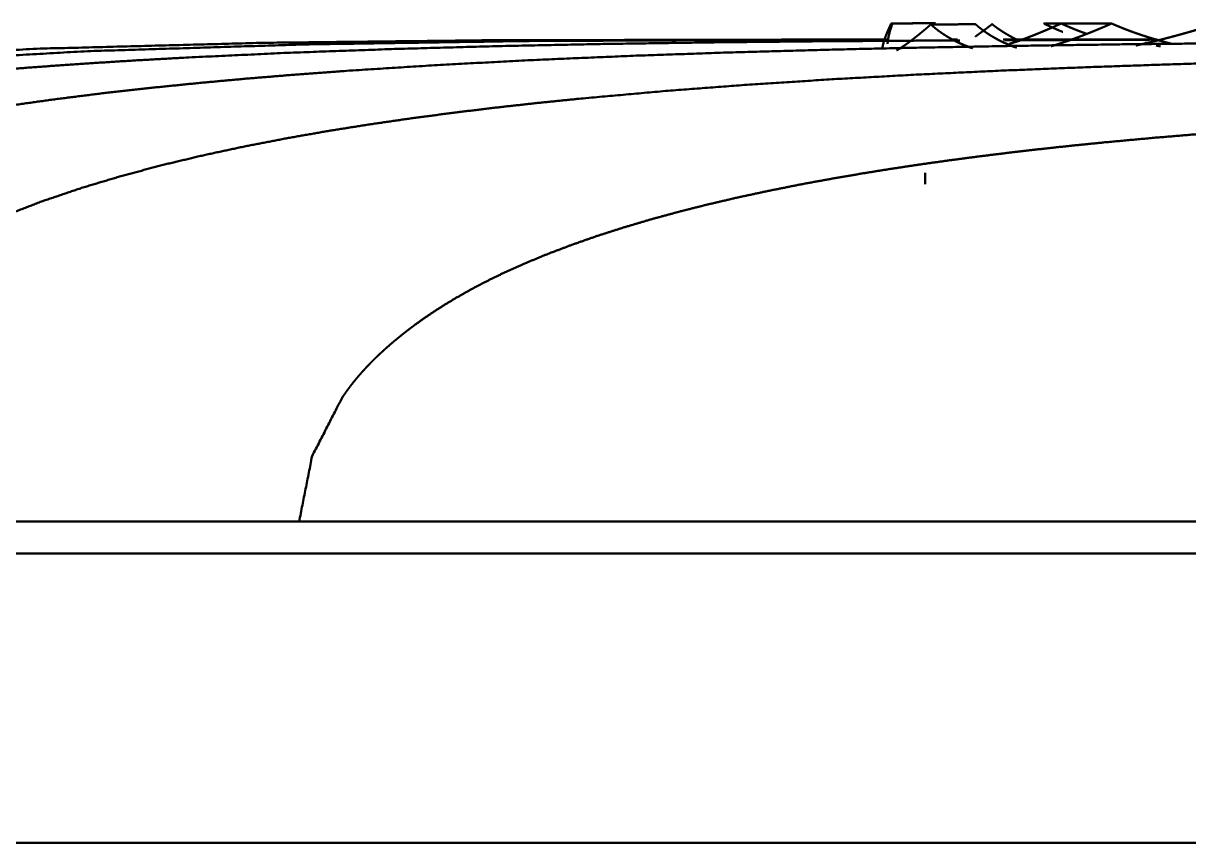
# Paper-space layout 'Layout1' of a CAD drawing. Header units: millimetres. Extents: x 37 to 380, y 30 to 264.
# Drawn here: x 50.65 to 57.91, y 167.45 to 172.55 of the extents above; entities that cross this region are included whole.
import ezdxf

# ---------------------------------------------------------------- set-up
doc = ezdxf.new("R2010")
doc.units = ezdxf.units.MM
doc.layers.add('170', color=7, linetype='Continuous', true_color=0xffffff)

psp = doc.layouts.get("Layout1")

# ---------------------------------------------------------------- linework, layer by layer
at = {"layer": '170', "color": 155, "linetype": 'Continuous', "lineweight": 50}
for p, q in [((56.2501, 172.5511), (56.0649, 172.5509)), ((57.3174, 172.5499), (57.2027, 172.55)), ((56.4204, 172.4511), (56.4701, 172.4511)), ((56.7547, 172.4511), (57.7129, 172.4506)), ((57.7356, 172.406), (57.7079, 172.4126)), ((56.2692, 171.5501), (56.2692, 171.6206)), ((40.9008, 169.4491), (59.1618, 169.4491)), ((40.9008, 169.2491), (61.7819, 169.2491)), ((40.9008, 167.4491), (67.7307, 167.4491)), ((40.9008, 167.4491), (67.7307, 167.4491))]:
    psp.add_line(p, q, dxfattribs=at)
for points, knots in [([(56.0574, 172.5509), (56.0554, 172.5466), (56.0534, 172.5424), (56.0514, 172.5382), (56.0495, 172.534), (56.0477, 172.5299), (56.0458, 172.5259), (56.044, 172.5219), (56.0423, 172.518), (56.0406, 172.5141), (56.0389, 172.5103), (56.0373, 172.5065), (56.0357, 172.5028), (56.0341, 172.4991), (56.0326, 172.4955), (56.0311, 172.4919), (56.0297, 172.4884), (56.0282, 172.4849), (56.0269, 172.4815), (56.0255, 172.4782), (56.0242, 172.4749), (56.023, 172.4716), (56.0218, 172.4684), (56.0206, 172.4652), (56.0194, 172.4621), (56.0183, 172.4591), (56.0173, 172.4561), (56.0162, 172.4531), (56.0152, 172.4502), (56.0143, 172.4473), (56.0134, 172.4445), (56.0125, 172.4417), (56.0116, 172.439), (56.0108, 172.4364), (56.0101, 172.4337), (56.0093, 172.4312), (56.0087, 172.4287), (56.008, 172.4262), (56.0074, 172.4238), (56.0068, 172.4214), (56.0063, 172.4191), (56.0057, 172.4168), (56.0053, 172.4145), (56.0048, 172.4124), (56.0044, 172.4102), (56.0041, 172.4081), (56.0038, 172.4061), (56.0035, 172.4041), (56.0032, 172.4021), (56.003, 172.4002), (56.0029, 172.3984), (56.0027, 172.3966), (56.0026, 172.3948)], [0, 0, 0.028496, 0.056826, 0.084644, 0.112075, 0.139134, 0.165819, 0.192062, 0.217989, 0.243474, 0.268587, 0.293328, 0.317685, 0.341671, 0.365342, 0.388574, 0.411436, 0.433915, 0.456036, 0.477765, 0.499194, 0.520186, 0.540867, 0.561123, 0.581058, 0.600628, 0.619831, 0.638717, 0.657189, 0.675347, 0.693131, 0.710562, 0.727681, 0.744439, 0.760828, 0.776927, 0.792659, 0.808034, 0.823054, 0.837772, 0.852197, 0.866211, 0.879935, 0.893372, 0.906458, 0.919204, 0.931665, 0.943847, 0.955692, 0.967203, 0.978442, 0.989288, 1, 1]), ([(56.0027, 172.3948), (56.0028, 172.3966), (56.0029, 172.3985), (56.0031, 172.4004), (56.0033, 172.4024), (56.0036, 172.4044), (56.0039, 172.4064), (56.0042, 172.4085), (56.0046, 172.4107), (56.005, 172.4129), (56.0054, 172.4151), (56.0059, 172.4174), (56.0064, 172.4197), (56.007, 172.4221), (56.0076, 172.4245), (56.0082, 172.427), (56.0089, 172.4295), (56.0096, 172.4321), (56.0104, 172.4347), (56.0112, 172.4373), (56.012, 172.44), (56.0128, 172.4428), (56.0137, 172.4456), (56.0147, 172.4484), (56.0156, 172.4513), (56.0166, 172.4542), (56.0177, 172.4572), (56.0187, 172.4602), (56.0199, 172.4633), (56.021, 172.4664), (56.0222, 172.4696), (56.0234, 172.4728), (56.0247, 172.4761), (56.026, 172.4794), (56.0273, 172.4827), (56.0287, 172.4861), (56.0301, 172.4896), (56.0315, 172.493), (56.033, 172.4966), (56.0345, 172.5002), (56.036, 172.5038), (56.0376, 172.5075), (56.0392, 172.5112), (56.0409, 172.5149), (56.0426, 172.5188), (56.0443, 172.5226), (56.046, 172.5265), (56.0478, 172.5305), (56.0497, 172.5345), (56.0515, 172.5385), (56.0534, 172.5426), (56.0553, 172.5467), (56.0573, 172.5509)], [0, 0, 0.011027, 0.02225, 0.033807, 0.045695, 0.05786, 0.070362, 0.083147, 0.09627, 0.109687, 0.123445, 0.137496, 0.151898, 0.166591, 0.181584, 0.196931, 0.212635, 0.228636, 0.245003, 0.261611, 0.278638, 0.295967, 0.3136, 0.331594, 0.349904, 0.368568, 0.387607, 0.406884, 0.426596, 0.446558, 0.466888, 0.487575, 0.508583, 0.529948, 0.551636, 0.573682, 0.596052, 0.618723, 0.641765, 0.665177, 0.688904, 0.712944, 0.737344, 0.76206, 0.787147, 0.81255, 0.838314, 0.864462, 0.890846, 0.917615, 0.944745, 0.972262, 1, 1]), ([(56.0346, 172.4237), (56.0347, 172.4263), (56.0348, 172.4289), (56.035, 172.4315), (56.0352, 172.4342), (56.0355, 172.437), (56.0358, 172.4398), (56.0362, 172.4427), (56.0366, 172.4457), (56.037, 172.4486), (56.0375, 172.4517), (56.038, 172.4548), (56.0386, 172.4579), (56.0392, 172.4611), (56.0399, 172.4644), (56.0406, 172.4677), (56.0413, 172.4711), (56.0421, 172.4746), (56.0429, 172.478), (56.0437, 172.4816), (56.0447, 172.4852), (56.0456, 172.4889), (56.0466, 172.4926), (56.0476, 172.4964), (56.0487, 172.5002), (56.0498, 172.5041), (56.051, 172.5081), (56.0522, 172.5121), (56.0534, 172.5162), (56.0547, 172.5203), (56.0561, 172.5245), (56.0574, 172.5287), (56.0588, 172.5331), (56.0603, 172.5374), (56.0618, 172.5419), (56.0634, 172.5464), (56.0649, 172.5509)], [0, 0, 0.019548, 0.039422, 0.05971, 0.080495, 0.101706, 0.123333, 0.145475, 0.168043, 0.191045, 0.21449, 0.238453, 0.26285, 0.287777, 0.31315, 0.339057, 0.36533, 0.392218, 0.41956, 0.447358, 0.475691, 0.504569, 0.533898, 0.563775, 0.594116, 0.625083, 0.65643, 0.688406, 0.720862, 0.753926, 0.787396, 0.821488, 0.856126, 0.89125, 0.926996, 0.963317, 1, 1]), ([(56.0649, 172.5509), (56.0634, 172.5465), (56.0619, 172.5421), (56.0604, 172.5378), (56.059, 172.5335), (56.0576, 172.5292), (56.0562, 172.525), (56.0549, 172.5209), (56.0536, 172.5168), (56.0524, 172.5128), (56.0512, 172.5088), (56.05, 172.5049), (56.0489, 172.501), (56.0479, 172.4972), (56.0468, 172.4934), (56.0458, 172.4897), (56.0449, 172.4861), (56.044, 172.4824), (56.0431, 172.4789), (56.0423, 172.4754), (56.0415, 172.4719), (56.0407, 172.4685), (56.04, 172.4652), (56.0393, 172.4619), (56.0387, 172.4586), (56.0381, 172.4554), (56.0376, 172.4523), (56.0371, 172.4492), (56.0366, 172.4461), (56.0362, 172.4432), (56.0359, 172.4402), (56.0355, 172.4373), (56.0353, 172.4345), (56.035, 172.4317), (56.0348, 172.429), (56.0347, 172.4263), (56.0346, 172.4237)], [0, 0, 0.035761, 0.071248, 0.106185, 0.140636, 0.174615, 0.208146, 0.241193, 0.273782, 0.305902, 0.33749, 0.368686, 0.399416, 0.429605, 0.459406, 0.488755, 0.517567, 0.545985, 0.573879, 0.601316, 0.628375, 0.654903, 0.680981, 0.706686, 0.731859, 0.756595, 0.780881, 0.804812, 0.828221, 0.85119, 0.873732, 0.895842, 0.917526, 0.938789, 0.959553, 0.9799, 1, 1]), ([(56.3039, 172.5439), (56.2942, 172.5356), (56.2894, 172.5315), (56.2847, 172.5274), (56.28, 172.5234), (56.2753, 172.5194), (56.2707, 172.5155), (56.2661, 172.5116), (56.2615, 172.5078), (56.257, 172.504), (56.2525, 172.5003), (56.2481, 172.4966), (56.2437, 172.493), (56.2393, 172.4894), (56.235, 172.4859), (56.2307, 172.4824), (56.2265, 172.479), (56.2223, 172.4756), (56.2181, 172.4723), (56.214, 172.469), (56.2099, 172.4658), (56.2058, 172.4626), (56.2018, 172.4594), (56.1979, 172.4564), (56.1939, 172.4533), (56.19, 172.4503), (56.1862, 172.4474), (56.1824, 172.4445), (56.1786, 172.4416), (56.1749, 172.4388), (56.1712, 172.4361), (56.1675, 172.4334), (56.1639, 172.4307), (56.1603, 172.4281), (56.1568, 172.4256), (56.1533, 172.4231), (56.1498, 172.4206), (56.1464, 172.4182), (56.143, 172.4158), (56.1397, 172.4135), (56.1364, 172.4113), (56.1331, 172.4091), (56.1299, 172.4069), (56.1267, 172.4048), (56.1236, 172.4027), (56.1205, 172.4007), (56.1174, 172.3987), (56.1144, 172.3968), (56.1114, 172.3949), (56.1085, 172.3931), (56.1056, 172.3913), (56.1027, 172.3896), (56.0999, 172.3879), (56.0971, 172.3863), (56.0943, 172.3847), (56.0916, 172.3832), (56.0911, 172.3829)], [0, 0, 0.047915, 0.071528, 0.094897, 0.118037, 0.140974, 0.163669, 0.18616, 0.208383, 0.230403, 0.25218, 0.273755, 0.295087, 0.316192, 0.337054, 0.357699, 0.378117, 0.398309, 0.418258, 0.438006, 0.457496, 0.4768, 0.495839, 0.514661, 0.533281, 0.551637, 0.569776, 0.58769, 0.605379, 0.622836, 0.64007, 0.657079, 0.673872, 0.690426, 0.706757, 0.72285, 0.738726, 0.754381, 0.769798, 0.784977, 0.799958, 0.814701, 0.82923, 0.843518, 0.857591, 0.871466, 0.885069, 0.898474, 0.911646, 0.9246, 0.937342, 0.949851, 0.962127, 0.974209, 0.986041, 0.99768, 1, 1]), ([(56.1473, 172.4187), (56.1499, 172.4206), (56.1531, 172.4228), (56.1564, 172.4251), (56.1596, 172.4275), (56.1629, 172.4299), (56.1663, 172.4323), (56.1696, 172.4348), (56.173, 172.4373), (56.1765, 172.4398), (56.1835, 172.4451), (56.187, 172.4478), (56.1906, 172.4505), (56.1942, 172.4533), (56.1978, 172.4561), (56.2015, 172.4589), (56.2052, 172.4618), (56.2089, 172.4648), (56.2127, 172.4677), (56.2165, 172.4707), (56.2203, 172.4738), (56.2281, 172.4801), (56.236, 172.4865), (56.24, 172.4898), (56.2481, 172.4964), (56.2522, 172.4998), (56.2564, 172.5033), (56.2647, 172.5103), (56.269, 172.5138), (56.2775, 172.5211), (56.2819, 172.5248), (56.2862, 172.5286), (56.2906, 172.5323), (56.2951, 172.5362), (56.304, 172.5439)], [0, 0, 0.015931, 0.035458, 0.05525, 0.075309, 0.095644, 0.116194, 0.137012, 0.158128, 0.17946, 0.222916, 0.245061, 0.267455, 0.290065, 0.312975, 0.336153, 0.35956, 0.383256, 0.40718, 0.431394, 0.455837, 0.505563, 0.556308, 0.582091, 0.634376, 0.66093, 0.687754, 0.742188, 0.769764, 0.825743, 0.854145, 0.882779, 0.911684, 0.94086, 1, 1]), ([(56.5562, 172.3979), (56.5325, 172.4066), (56.5194, 172.4117), (56.5065, 172.417), (56.4937, 172.4225), (56.4812, 172.4282), (56.4688, 172.4341), (56.4566, 172.4401), (56.4445, 172.4464), (56.4327, 172.4528), (56.421, 172.4594), (56.4095, 172.4662), (56.3981, 172.4731), (56.387, 172.4803), (56.376, 172.4876), (56.3652, 172.4951), (56.3545, 172.5028), (56.3441, 172.5106), (56.3337, 172.5187), (56.3236, 172.5269), (56.3137, 172.5354), (56.3039, 172.5439)], [0, 0, 0.08601, 0.133959, 0.181605, 0.2289, 0.275919, 0.32263, 0.369078, 0.415247, 0.461215, 0.506933, 0.552464, 0.597776, 0.642932, 0.687913, 0.732791, 0.777526, 0.822162, 0.866702, 0.911184, 0.955617, 1, 1]), ([(56.304, 172.5439), (56.309, 172.5395), (56.3141, 172.5351), (56.3192, 172.5307), (56.3243, 172.5264), (56.3295, 172.5222), (56.3347, 172.518), (56.34, 172.5138), (56.3453, 172.5098), (56.3507, 172.5057), (56.3561, 172.5017), (56.3615, 172.4978), (56.367, 172.4939), (56.3726, 172.4901), (56.3782, 172.4863), (56.3838, 172.4825), (56.3895, 172.4789), (56.3952, 172.4752), (56.4009, 172.4716), (56.4068, 172.4681), (56.4126, 172.4646), (56.4185, 172.4612), (56.4244, 172.4578), (56.4304, 172.4545), (56.4364, 172.4512), (56.4425, 172.4479), (56.4486, 172.4447), (56.4548, 172.4416), (56.461, 172.4385), (56.4672, 172.4355), (56.4735, 172.4325), (56.4798, 172.4295), (56.4862, 172.4266), (56.4926, 172.4238), (56.4991, 172.421), (56.5056, 172.4182), (56.5121, 172.4155), (56.5187, 172.4129), (56.5253, 172.4102), (56.532, 172.4077), (56.5387, 172.4052), (56.5455, 172.4027), (56.5523, 172.4003), (56.5631, 172.3966)], [0, 0, 0.022318, 0.044645, 0.066955, 0.089284, 0.11161, 0.133948, 0.1563, 0.178656, 0.20103, 0.223412, 0.245817, 0.268248, 0.290694, 0.313189, 0.335684, 0.358232, 0.380818, 0.403429, 0.426067, 0.448748, 0.471493, 0.494255, 0.517068, 0.539934, 0.562856, 0.585819, 0.60884, 0.631923, 0.655068, 0.678262, 0.701524, 0.724838, 0.748221, 0.771678, 0.795193, 0.818768, 0.842436, 0.866164, 0.88999, 0.913868, 0.937815, 0.961861, 1, 1]), ([(56.6856, 172.5457), (56.6802, 172.5415), (56.6749, 172.5374), (56.6696, 172.5334), (56.6643, 172.5294), (56.6591, 172.5254), (56.6539, 172.5215), (56.6488, 172.5177), (56.6437, 172.5138), (56.6386, 172.5101), (56.6335, 172.5063), (56.6285, 172.5026), (56.6236, 172.499), (56.6186, 172.4954), (56.6137, 172.4919), (56.6089, 172.4884), (56.6041, 172.4849), (56.5993, 172.4815), (56.5945, 172.4781), (56.5898, 172.4748), (56.5821, 172.4694)], [0, 0, 0.052641, 0.105074, 0.156927, 0.208344, 0.259311, 0.309811, 0.359893, 0.40959, 0.458756, 0.507538, 0.555902, 0.603802, 0.651205, 0.698191, 0.744762, 0.790869, 0.836561, 0.881805, 0.926619, 1, 1]), ([(56.8376, 172.3998), (56.8295, 172.4027), (56.8224, 172.4053), (56.8153, 172.4079), (56.8084, 172.4105), (56.8014, 172.4133), (56.7945, 172.416), (56.7877, 172.4188), (56.7809, 172.4217), (56.7741, 172.4246), (56.7674, 172.4276), (56.7607, 172.4306), (56.7541, 172.4336), (56.7475, 172.4368), (56.741, 172.4399), (56.7345, 172.4431), (56.728, 172.4464), (56.7217, 172.4497), (56.7153, 172.4531), (56.709, 172.4565), (56.7027, 172.46), (56.6965, 172.4635), (56.6904, 172.4671), (56.6843, 172.4708), (56.6782, 172.4744), (56.6722, 172.4782), (56.6662, 172.482), (56.6603, 172.4858), (56.6544, 172.4897), (56.6485, 172.4937), (56.6428, 172.4977), (56.637, 172.5017), (56.6313, 172.5058), (56.6257, 172.51), (56.6201, 172.5142), (56.6145, 172.5185), (56.609, 172.5228), (56.6035, 172.5272), (56.5981, 172.5316), (56.5928, 172.5361), (56.5875, 172.5407), (56.5822, 172.5453)], [0, 0, 0.029227, 0.054679, 0.080032, 0.105312, 0.130495, 0.155613, 0.18065, 0.205609, 0.230492, 0.255317, 0.280039, 0.304721, 0.32932, 0.353868, 0.378336, 0.402774, 0.42712, 0.451423, 0.475672, 0.499866, 0.52401, 0.548102, 0.57215, 0.596151, 0.620127, 0.644047, 0.667945, 0.691792, 0.715606, 0.739423, 0.763176, 0.786924, 0.810647, 0.83437, 0.858039, 0.881725, 0.905384, 0.929045, 0.952691, 0.976339, 1, 1]), ([(56.5822, 172.5453), (56.5871, 172.541), (56.592, 172.5368), (56.597, 172.5326), (56.602, 172.5285), (56.6071, 172.5244), (56.6121, 172.5203), (56.6173, 172.5163), (56.6225, 172.5123), (56.6277, 172.5084), (56.633, 172.5045), (56.6383, 172.5007), (56.6436, 172.4969), (56.649, 172.4931), (56.6545, 172.4894), (56.66, 172.4858), (56.6655, 172.4822), (56.6711, 172.4786), (56.6767, 172.475), (56.6824, 172.4716), (56.6881, 172.4681), (56.6938, 172.4647), (56.6996, 172.4614), (56.7054, 172.4581), (56.7113, 172.4548), (56.7173, 172.4516), (56.7232, 172.4484), (56.7292, 172.4453), (56.7353, 172.4422), (56.7414, 172.4391), (56.7476, 172.4361), (56.7538, 172.4332), (56.76, 172.4303), (56.7663, 172.4274), (56.7726, 172.4246), (56.779, 172.4218), (56.7854, 172.419), (56.7919, 172.4164), (56.7984, 172.4137), (56.8049, 172.4111), (56.8116, 172.4085), (56.8182, 172.406), (56.8249, 172.4035), (56.83, 172.4017)], [0, 0, 0.02255, 0.045083, 0.06766, 0.090233, 0.112816, 0.13543, 0.15806, 0.180715, 0.203413, 0.226119, 0.248856, 0.271626, 0.294461, 0.317298, 0.340208, 0.36312, 0.386093, 0.409126, 0.432201, 0.455324, 0.478494, 0.501733, 0.525024, 0.548369, 0.571786, 0.595245, 0.618796, 0.642393, 0.666085, 0.689827, 0.713667, 0.737561, 0.761541, 0.785593, 0.80975, 0.833984, 0.858298, 0.882702, 0.90719, 0.931776, 0.956448, 0.981217, 1, 1]), ([(56.613, 172.4913), (56.6188, 172.4955), (56.628, 172.5022), (56.6326, 172.5056), (56.6373, 172.5091), (56.642, 172.5125), (56.6467, 172.5161), (56.6514, 172.5196), (56.661, 172.5269), (56.6708, 172.5343), (56.6757, 172.538), (56.6856, 172.5457)], [0, 0, 0.078846, 0.204104, 0.267494, 0.331475, 0.395889, 0.460894, 0.526446, 0.659077, 0.79383, 0.862051, 1, 1]), ([(56.8553, 172.4425), (56.8492, 172.4453), (56.8432, 172.4481), (56.8373, 172.451), (56.8313, 172.4539), (56.8255, 172.4568), (56.8196, 172.4598), (56.8138, 172.4628), (56.808, 172.4658), (56.8023, 172.4689), (56.7966, 172.472), (56.791, 172.4752), (56.7853, 172.4784), (56.7798, 172.4816), (56.7742, 172.4848), (56.7687, 172.4881), (56.7632, 172.4915), (56.7578, 172.4948), (56.7524, 172.4982), (56.747, 172.5017), (56.7417, 172.5051), (56.7364, 172.5086), (56.7312, 172.5122), (56.726, 172.5158), (56.7208, 172.5194), (56.7157, 172.523), (56.7106, 172.5267), (56.7055, 172.5304), (56.7005, 172.5342), (56.6955, 172.538), (56.6905, 172.5418), (56.6856, 172.5457)], [0, 0, 0.033634, 0.066936, 0.100163, 0.133272, 0.166334, 0.199256, 0.232112, 0.264855, 0.297559, 0.330131, 0.362667, 0.395099, 0.427498, 0.459774, 0.492022, 0.524173, 0.556272, 0.588283, 0.620297, 0.65217, 0.684056, 0.715827, 0.747594, 0.77927, 0.810939, 0.84256, 0.874126, 0.905639, 0.937131, 0.968585, 1, 1]), ([(57.116, 172.5501), (57.1064, 172.5457), (57.0968, 172.5413), (57.0872, 172.537), (57.0776, 172.5328), (57.0682, 172.5286), (57.0587, 172.5244), (57.0493, 172.5203), (57.0399, 172.5163), (57.0306, 172.5123), (57.0213, 172.5083), (57.0121, 172.5045), (57.0029, 172.5006), (56.9938, 172.4968), (56.9847, 172.4931), (56.9756, 172.4894), (56.9666, 172.4858), (56.9577, 172.4822), (56.9487, 172.4787), (56.9399, 172.4752), (56.931, 172.4717), (56.9222, 172.4684), (56.9135, 172.465), (56.9048, 172.4617), (56.8961, 172.4585), (56.8875, 172.4553), (56.8789, 172.4522), (56.8704, 172.4491), (56.8619, 172.4461), (56.8535, 172.4431), (56.8451, 172.4402), (56.8367, 172.4373), (56.8284, 172.4344), (56.8202, 172.4317), (56.8119, 172.4289), (56.8038, 172.4262), (56.7956, 172.4236), (56.7927, 172.4227)], [0, 0, 0.030512, 0.060935, 0.091108, 0.121152, 0.150974, 0.180679, 0.210163, 0.239493, 0.268627, 0.297633, 0.326418, 0.35505, 0.3835, 0.411798, 0.439901, 0.467865, 0.495611, 0.52323, 0.550642, 0.577929, 0.604998, 0.631931, 0.658669, 0.685271, 0.711669, 0.737931, 0.763989, 0.789923, 0.815643, 0.841239, 0.866642, 0.891903, 0.916971, 0.941907, 0.966641, 0.991244, 1, 1]), ([(56.8346, 172.4359), (56.8426, 172.4387), (56.8506, 172.4415), (56.8585, 172.4444), (56.8665, 172.4473), (56.8746, 172.4502), (56.8827, 172.4532), (56.8908, 172.4562), (56.899, 172.4593), (56.9072, 172.4624), (56.9154, 172.4655), (56.9237, 172.4687), (56.932, 172.472), (56.9404, 172.4753), (56.9488, 172.4786), (56.9572, 172.482), (56.9657, 172.4854), (56.9742, 172.4888), (56.9827, 172.4923), (56.9913, 172.4959), (56.9999, 172.4995), (57.0085, 172.5031), (57.0172, 172.5068), (57.026, 172.5105), (57.0347, 172.5143), (57.0435, 172.5181), (57.0524, 172.5219), (57.0613, 172.5258), (57.0702, 172.5297), (57.0792, 172.5337), (57.0882, 172.5377), (57.0972, 172.5418), (57.1063, 172.5459), (57.1154, 172.5501)], [0, 0, 0.028155, 0.055924, 0.08384, 0.111942, 0.140186, 0.168621, 0.197212, 0.225993, 0.254891, 0.284005, 0.313266, 0.342688, 0.372284, 0.402072, 0.43199, 0.462113, 0.49237, 0.522833, 0.553443, 0.58423, 0.615178, 0.646307, 0.677597, 0.709081, 0.740697, 0.772522, 0.804495, 0.836664, 0.868981, 0.901478, 0.934138, 0.96701, 1, 1]), ([(57.1263, 172.4972), (57.1081, 172.5046), (57.091, 172.5118), (57.074, 172.5192), (57.0572, 172.5267), (57.0405, 172.5344), (57.0241, 172.5422), (57.0078, 172.5502)], [0, 0, 0.151085, 0.294384, 0.437165, 0.578911, 0.720092, 0.860196, 1, 1]), ([(57.0078, 172.5502), (57.0163, 172.546), (57.0249, 172.5418), (57.0336, 172.5377), (57.0422, 172.5336), (57.0509, 172.5296), (57.0597, 172.5256), (57.0685, 172.5217), (57.0773, 172.5178), (57.0862, 172.5139), (57.0951, 172.5101), (57.1106, 172.5036)], [0, 0, 0.084505, 0.169054, 0.253817, 0.338755, 0.423828, 0.509044, 0.594439, 0.680024, 0.765755, 0.851679, 1, 1]), ([(57.0529, 172.4081), (57.0548, 172.4086), (57.0625, 172.4109), (57.0703, 172.4133), (57.0781, 172.4157), (57.086, 172.4181), (57.0939, 172.4206), (57.1018, 172.4231), (57.1098, 172.4257), (57.1178, 172.4283), (57.1258, 172.4309), (57.1339, 172.4336), (57.142, 172.4363), (57.1501, 172.4391), (57.1583, 172.4419), (57.1665, 172.4448), (57.1748, 172.4477), (57.1831, 172.4506), (57.1914, 172.4536), (57.1998, 172.4566), (57.2082, 172.4597), (57.2167, 172.4628), (57.2251, 172.4659), (57.2337, 172.4691), (57.2422, 172.4724), (57.2508, 172.4756), (57.2594, 172.479), (57.2681, 172.4823), (57.2768, 172.4857), (57.2856, 172.4891), (57.2943, 172.4926), (57.3032, 172.4962), (57.312, 172.4997), (57.3209, 172.5033), (57.3298, 172.507), (57.3388, 172.5107), (57.3478, 172.5144), (57.3568, 172.5182), (57.3659, 172.522), (57.375, 172.5258), (57.3841, 172.5297), (57.3933, 172.5337), (57.4025, 172.5377), (57.4118, 172.5417), (57.4211, 172.5458), (57.4304, 172.5498)], [0, 0, 0.004818, 0.024835, 0.044975, 0.065243, 0.085606, 0.106106, 0.126722, 0.147455, 0.168304, 0.189283, 0.210366, 0.231592, 0.252911, 0.274381, 0.295948, 0.317654, 0.339471, 0.361414, 0.383457, 0.405651, 0.427952, 0.450377, 0.472918, 0.495591, 0.518384, 0.541297, 0.564322, 0.587489, 0.610764, 0.634173, 0.657691, 0.681342, 0.705114, 0.729009, 0.753025, 0.777175, 0.801423, 0.825818, 0.850323, 0.874984, 0.899734, 0.924619, 0.949615, 0.97478, 1, 1]), ([(57.1154, 172.5501), (57.1251, 172.5457), (57.1348, 172.5413), (57.1446, 172.5369), (57.1544, 172.5327), (57.1643, 172.5284), (57.1743, 172.5242), (57.1843, 172.5201), (57.1944, 172.516), (57.2045, 172.5119), (57.2147, 172.5079), (57.2249, 172.5039), (57.2352, 172.4999), (57.2455, 172.4961), (57.2559, 172.4922), (57.2664, 172.4884), (57.2769, 172.4846), (57.277, 172.4846)], [0, 0, 0.061051, 0.122163, 0.183584, 0.245079, 0.306885, 0.368766, 0.430937, 0.493238, 0.555806, 0.618512, 0.681463, 0.744605, 0.807995, 0.871559, 0.935395, 0.999382, 1, 1]), ([(57.269, 172.4877), (57.2603, 172.4909), (57.2497, 172.4948), (57.2391, 172.4987), (57.2286, 172.5027), (57.2182, 172.5067), (57.2078, 172.5109), (57.1974, 172.515), (57.1871, 172.5192), (57.1768, 172.5235), (57.1666, 172.5278), (57.1564, 172.5321), (57.1462, 172.5365), (57.1361, 172.541), (57.1261, 172.5455), (57.116, 172.5501)], [0, 0, 0.056102, 0.124392, 0.192498, 0.26051, 0.328349, 0.396091, 0.463687, 0.531145, 0.598455, 0.665685, 0.732752, 0.799768, 0.866622, 0.933344, 1, 1]), ([(57.4304, 172.5498), (57.4209, 172.5456), (57.4113, 172.5415), (57.4019, 172.5374), (57.3924, 172.5333), (57.383, 172.5293), (57.3737, 172.5253), (57.3643, 172.5213), (57.3551, 172.5174), (57.3458, 172.5136), (57.3366, 172.5098), (57.3275, 172.506), (57.3183, 172.5023), (57.3093, 172.4986), (57.3002, 172.495), (57.2912, 172.4914), (57.2823, 172.4879), (57.2734, 172.4844), (57.2645, 172.4809), (57.2556, 172.4775), (57.2468, 172.4741), (57.2381, 172.4708), (57.2294, 172.4675), (57.2207, 172.4643), (57.2121, 172.4611), (57.2035, 172.4579), (57.1949, 172.4548), (57.1864, 172.4518), (57.1779, 172.4488), (57.1695, 172.4458), (57.1611, 172.4429), (57.1528, 172.44), (57.1445, 172.4371), (57.1413, 172.4361)], [0, 0, 0.033564, 0.067011, 0.100254, 0.133338, 0.166219, 0.198969, 0.231502, 0.263906, 0.296105, 0.328146, 0.36, 0.391696, 0.423191, 0.454556, 0.485705, 0.516728, 0.547547, 0.578197, 0.60866, 0.638981, 0.669104, 0.699083, 0.728863, 0.758487, 0.787914, 0.817201, 0.846287, 0.875234, 0.903985, 0.932593, 0.960978, 0.989236, 1, 1]), ([(57.4304, 172.5498), (57.4401, 172.5456), (57.4498, 172.5414), (57.4596, 172.5372), (57.4694, 172.5331), (57.4793, 172.529), (57.4892, 172.5249), (57.4992, 172.5209), (57.5092, 172.5169), (57.5192, 172.513), (57.5293, 172.5091), (57.5395, 172.5053), (57.5496, 172.5015), (57.5599, 172.4977), (57.5702, 172.494), (57.5805, 172.4904), (57.5908, 172.4867), (57.6013, 172.4832), (57.6117, 172.4796), (57.6222, 172.4761), (57.6328, 172.4727), (57.6434, 172.4692), (57.654, 172.4659), (57.6647, 172.4625), (57.6754, 172.4592), (57.6862, 172.456), (57.697, 172.4528), (57.7079, 172.4496), (57.7188, 172.4465), (57.7297, 172.4434), (57.7407, 172.4403), (57.7518, 172.4373), (57.7628, 172.4343), (57.774, 172.4314), (57.7851, 172.4285), (57.7964, 172.4257), (57.8076, 172.4228)], [0, 0, 0.026569, 0.053178, 0.079855, 0.106598, 0.13341, 0.16029, 0.187227, 0.214224, 0.241302, 0.268441, 0.295653, 0.322922, 0.35028, 0.377688, 0.405183, 0.432732, 0.460367, 0.488066, 0.515855, 0.543709, 0.571643, 0.599644, 0.627717, 0.655879, 0.684122, 0.712422, 0.74083, 0.769296, 0.797853, 0.826475, 0.855207, 0.883993, 0.912879, 0.941831, 0.970897, 1, 1]), ([(57.8076, 172.4228), (57.7955, 172.4259), (57.7835, 172.4289), (57.7715, 172.432), (57.7596, 172.4352), (57.7478, 172.4384), (57.736, 172.4416), (57.7243, 172.4449), (57.7126, 172.4482), (57.701, 172.4516), (57.6895, 172.455), (57.678, 172.4584), (57.6665, 172.4619), (57.6552, 172.4655), (57.6439, 172.4691), (57.6326, 172.4727), (57.6215, 172.4764), (57.6104, 172.4801), (57.5993, 172.4838), (57.5883, 172.4876), (57.5773, 172.4915), (57.5665, 172.4954), (57.5556, 172.4993), (57.5449, 172.5033), (57.5342, 172.5073), (57.5235, 172.5113), (57.5129, 172.5154), (57.5024, 172.5196), (57.492, 172.5238), (57.4816, 172.528), (57.4712, 172.5323), (57.4609, 172.5366), (57.4507, 172.541), (57.4405, 172.5454), (57.4304, 172.5498)], [0, 0, 0.031229, 0.062427, 0.093424, 0.124354, 0.155123, 0.185806, 0.216343, 0.246789, 0.27709, 0.307308, 0.337382, 0.367374, 0.397219, 0.426983, 0.456598, 0.48615, 0.515542, 0.544878, 0.574054, 0.603175, 0.632148, 0.661066, 0.689829, 0.718528, 0.747094, 0.7756, 0.803963, 0.832265, 0.86045, 0.888554, 0.916544, 0.944464, 0.972246, 1, 1]), ([(57.5826, 172.4133), (57.5887, 172.4147), (57.6, 172.4171), (57.6112, 172.4196), (57.6225, 172.4222), (57.6338, 172.4248), (57.6452, 172.4274), (57.6565, 172.43), (57.668, 172.4327), (57.6794, 172.4354), (57.6909, 172.4382), (57.7024, 172.441), (57.714, 172.4438), (57.7255, 172.4467), (57.7371, 172.4496), (57.7488, 172.4526), (57.7605, 172.4555), (57.7722, 172.4586), (57.7839, 172.4616), (57.7957, 172.4647), (57.8075, 172.4678), (57.8194, 172.471), (57.8313, 172.4742), (57.8432, 172.4774), (57.8551, 172.4807), (57.8671, 172.484), (57.8791, 172.4873), (57.8911, 172.4907), (57.9032, 172.4941), (57.9153, 172.4975), (57.9274, 172.501), (57.9396, 172.5045), (57.9518, 172.5081), (57.964, 172.5117), (57.9763, 172.5153), (57.9886, 172.5189), (58.0009, 172.5226), (58.0132, 172.5264)], [0, 0, 0.014145, 0.03994, 0.065806, 0.091783, 0.117833, 0.143998, 0.170231, 0.196575, 0.222997, 0.249514, 0.276132, 0.302834, 0.329626, 0.356519, 0.383497, 0.410559, 0.437723, 0.464972, 0.492312, 0.519747, 0.547275, 0.574898, 0.602602, 0.630402, 0.658277, 0.686266, 0.714336, 0.742503, 0.770745, 0.799084, 0.827515, 0.856039, 0.88465, 0.913347, 0.942142, 0.971048, 1, 1]), ([(43.7251, 169.4491), (43.8423, 170.1347), (44.168, 170.7464), (44.4037, 171.0024), (44.675, 171.2214), (44.9705, 171.4058), (45.2821, 171.5605), (45.9345, 171.8009), (46.6081, 171.9748), (47.2918, 172.1028), (47.9806, 172.1981), (49.3657, 172.3233), (50.7548, 172.3933), (52.145, 172.4296), (53.5358, 172.4454), (56.0391, 172.4508)], [0, 0, 0.05103, 0.101874, 0.127404, 0.152983, 0.178542, 0.204065, 0.25508, 0.306121, 0.357153, 0.408172, 0.510208, 0.612252, 0.714289, 0.816335, 1, 1]), ([(44.1815, 169.4491), (44.2967, 170.1202), (44.6145, 170.7197), (44.8439, 170.9716), (45.108, 171.1878), (45.3959, 171.3707), (45.6996, 171.5248), (46.3362, 171.7656), (46.9941, 171.9413), (47.6623, 172.0719), (48.3358, 172.1701), (49.6908, 172.3014), (51.0501, 172.3775), (52.4108, 172.4197), (53.772, 172.4407), (56.0064, 172.4509)], [0, 0, 0.051871, 0.103567, 0.129523, 0.155525, 0.181507, 0.207451, 0.259308, 0.311187, 0.363055, 0.414911, 0.51862, 0.622339, 0.726054, 0.829771, 1, 1]), ([(45.1283, 169.4491), (45.1394, 169.6116), (45.1611, 169.7733), (45.1943, 169.9332), (45.2394, 170.0901), (45.2968, 170.2428), (45.3664, 170.39), (45.448, 170.5308), (45.5411, 170.6643), (45.6448, 170.7899), (45.7579, 170.9073), (45.8792, 171.0164), (46.0073, 171.1174), (46.1411, 171.2106), (46.2795, 171.2966), (46.4217, 171.3758), (46.567, 171.4488), (46.715, 171.5162), (46.8653, 171.5785), (47.0173, 171.6362), (47.171, 171.6897), (47.3259, 171.7394), (47.4818, 171.7856), (47.6387, 171.8285), (47.7964, 171.8685), (48.1135, 171.9406), (48.4325, 172.0036), (48.7529, 172.0587), (49.0744, 172.107), (49.3967, 172.1496), (49.7197, 172.1872), (50.0431, 172.2204), (50.3669, 172.2498), (50.691, 172.2759), (51.0152, 172.2991), (51.3397, 172.3196), (51.6643, 172.3378), (52.3137, 172.3681), (52.9635, 172.3914), (53.6135, 172.4092), (54.2635, 172.4225), (54.9137, 172.4321), (55.5638, 172.4389), (56.4844, 172.4449)], [0, 0, 0.012888, 0.025807, 0.038736, 0.051659, 0.064569, 0.077463, 0.090347, 0.103231, 0.116123, 0.129028, 0.141944, 0.15486, 0.167767, 0.180664, 0.193548, 0.206425, 0.219301, 0.232176, 0.245053, 0.257929, 0.270806, 0.283683, 0.296558, 0.309434, 0.335179, 0.360922, 0.386661, 0.412398, 0.438135, 0.463872, 0.48961, 0.515347, 0.541084, 0.56682, 0.592556, 0.618292, 0.669763, 0.721234, 0.772706, 0.824178, 0.875649, 0.927119, 1, 1]), ([(46.6468, 169.4491), (46.6576, 169.5992), (46.6782, 169.7485), (46.7092, 169.896), (46.751, 170.0408), (46.8039, 170.1818), (46.8678, 170.3181), (46.9424, 170.4487), (47.027, 170.573), (47.1211, 170.6904), (47.2236, 170.8006), (47.3335, 170.9036), (47.4495, 170.9996), (47.5708, 171.0888), (47.6964, 171.1716), (47.8257, 171.2485), (47.958, 171.3198), (48.0929, 171.3861), (48.23, 171.4477), (48.369, 171.5052), (48.5095, 171.5587), (48.6513, 171.6087), (48.7943, 171.6554), (48.9382, 171.6992), (49.0829, 171.7401), (49.3742, 171.8147), (49.6676, 171.8806), (49.9625, 171.939), (50.2586, 171.991), (50.5556, 172.0375), (50.8533, 172.079), (51.1517, 172.1163), (51.4505, 172.1498), (51.7496, 172.18), (52.049, 172.2073), (52.3487, 172.2319), (52.6485, 172.2541), (53.2486, 172.2924), (53.849, 172.3235), (54.4498, 172.349), (55.0507, 172.3697), (55.6518, 172.3865), (56.2529, 172.4001), (56.8541, 172.411), (57.4553, 172.4198), (58.4028, 172.4302)], [0, 0, 0.011595, 0.023205, 0.034823, 0.046437, 0.058044, 0.069641, 0.081231, 0.092819, 0.104411, 0.11601, 0.127615, 0.139222, 0.150822, 0.162416, 0.174003, 0.185587, 0.19717, 0.208755, 0.220342, 0.23193, 0.243518, 0.255107, 0.266696, 0.278284, 0.301457, 0.324628, 0.347795, 0.370961, 0.394127, 0.417294, 0.440462, 0.463631, 0.4868, 0.509968, 0.533136, 0.556304, 0.602638, 0.648973, 0.695307, 0.741642, 0.787976, 0.83431, 0.880644, 0.926978, 1, 1]), ([(56.7647, 172.446), (56.8641, 172.4464), (57.6652, 172.4485)], [0, 0, 0.110464, 1, 1]), ([(57.6617, 172.4244), (57.6601, 172.4249), (57.6389, 172.4306)], [0, 0, 0.071942, 1, 1]), ([(48.9128, 169.4491), (48.9231, 169.5807), (48.942, 169.7114), (48.9699, 169.8404), (49.007, 169.9671), (49.0535, 170.0906), (49.1091, 170.2102), (49.1735, 170.3252), (49.2463, 170.4351), (49.3269, 170.5395), (49.4145, 170.6383), (49.5082, 170.7313), (49.6073, 170.8186), (49.7109, 170.9005), (49.8184, 170.9772), (49.9291, 171.0491), (50.0427, 171.1164), (50.1586, 171.1794), (50.2766, 171.2385), (50.3963, 171.294), (50.5175, 171.3462), (50.7636, 171.4414), (51.0135, 171.5261), (51.2662, 171.6017), (51.5212, 171.6696), (51.7778, 171.7307), (52.0358, 171.7859), (52.2949, 171.836), (52.5548, 171.8815), (52.8154, 171.9229), (53.0765, 171.9607), (53.338, 171.9953), (53.5999, 172.027), (53.8621, 172.056), (54.1246, 172.0827), (54.6501, 172.1297), (55.1762, 172.1696), (55.7027, 172.2035), (56.2296, 172.2324), (56.7567, 172.2571), (57.284, 172.2782), (57.8113, 172.2961), (58.3387, 172.3113), (59.3937, 172.3344), (60.4488, 172.349), (61.504, 172.3566), (62.5593, 172.3592), (63.0869, 172.3593), (64.1422, 172.3588), (65.1974, 172.3589), (66.2526, 172.3594), (66.7802, 172.3593), (67.8354, 172.3567), (68.8905, 172.349), (69.9456, 172.3343), (71.0006, 172.3112), (71.528, 172.296), (72.0553, 172.278), (72.5825, 172.257), (73.1095, 172.2323), (73.6363, 172.2034), (74.1628, 172.1695), (74.6889, 172.1296), (75.2145, 172.0825), (75.4769, 172.0558), (75.7392, 172.0267), (76.0011, 171.995), (76.2626, 171.9604), (76.5238, 171.9226), (76.7843, 171.8812), (77.0442, 171.8357), (77.3032, 171.7857), (77.5611, 171.7304), (77.8178, 171.6692), (78.0728, 171.6013), (78.3256, 171.5255), (78.5756, 171.4407), (78.8217, 171.3454), (78.943, 171.2931), (79.0627, 171.2376), (79.1806, 171.1784), (79.2965, 171.1154), (79.4099, 171.0481), (79.5206, 170.9762), (79.6279, 170.8994), (79.7314, 170.8175), (79.8304, 170.7301), (79.924, 170.6371), (80.0115, 170.5382), (80.092, 170.4337), (80.1648, 170.3237), (80.2291, 170.2086), (80.2846, 170.0889), (80.3309, 169.9653), (80.3679, 169.8385), (80.3957, 169.7093), (80.4145, 169.5786), (80.4247, 169.447)], [0, 0, 0.003907, 0.007817, 0.011726, 0.015635, 0.019542, 0.023447, 0.027351, 0.031256, 0.035161, 0.03907, 0.04298, 0.046891, 0.050801, 0.054711, 0.05862, 0.062528, 0.066435, 0.070343, 0.07425, 0.078157, 0.08597, 0.093783, 0.101595, 0.109407, 0.11722, 0.125032, 0.132845, 0.140658, 0.14847, 0.156283, 0.164095, 0.171907, 0.179718, 0.187529, 0.203152, 0.218775, 0.234399, 0.250024, 0.265649, 0.281274, 0.296898, 0.312522, 0.343767, 0.375013, 0.406259, 0.437506, 0.45313, 0.484377, 0.515623, 0.546868, 0.562491, 0.593736, 0.624981, 0.656227, 0.687472, 0.703095, 0.718718, 0.734341, 0.749964, 0.765586, 0.781209, 0.796833, 0.812456, 0.820268, 0.828081, 0.835893, 0.843706, 0.851518, 0.85933, 0.867142, 0.874953, 0.882765, 0.890577, 0.898391, 0.906206, 0.914023, 0.921839, 0.925748, 0.929655, 0.933562, 0.937469, 0.941375, 0.945281, 0.949189, 0.953098, 0.957008, 0.960917, 0.964825, 0.968731, 0.972636, 0.976541, 0.980448, 0.984357, 0.988268, 0.99218, 0.996092, 1, 1]), ([(64.6687, 171.9849), (64.3762, 171.985), (64.0736, 171.9853), (63.7605, 171.9858), (63.4366, 171.9866), (63.1016, 171.9879), (62.759, 171.9894), (62.4459, 171.991), (62.1623, 171.9923), (61.9087, 171.9933), (61.7971, 171.9936), (61.6854, 171.9937), (61.5419, 171.9936), (61.3983, 171.9932), (61.2567, 171.9924), (61.1151, 171.9913), (60.9754, 171.9899), (60.8358, 171.9882), (60.698, 171.9861), (60.5603, 171.9836), (60.4243, 171.9808), (60.2884, 171.9777), (60.1543, 171.9743), (60.0202, 171.9704), (59.8347, 171.9645), (59.6492, 171.9579), (59.4635, 171.9505), (59.2779, 171.9423), (58.9596, 171.9265), (58.6415, 171.9083), (58.325, 171.8877), (58.0088, 171.8643), (57.6941, 171.8383), (57.3798, 171.8092), (57.185, 171.7895), (56.9903, 171.7685), (56.8004, 171.7466), (56.6107, 171.7232), (56.426, 171.6988), (56.2414, 171.6729), (56.0619, 171.6459), (55.8827, 171.6172), (55.6822, 171.5828), (55.4821, 171.5457), (55.2901, 171.5073), (55.0987, 171.4661), (54.9158, 171.4235), (54.7337, 171.3776), (54.5604, 171.3303), (54.3882, 171.2793), (54.2251, 171.2269), (54.0634, 171.1704), (53.911, 171.1124), (53.7605, 171.0499), (53.6854, 171.0164), (53.611, 170.9816), (53.5393, 170.9463), (53.4684, 170.9096), (53.4004, 170.8724), (53.3331, 170.8337), (53.2687, 170.7946), (53.2052, 170.7538), (53.1445, 170.7126), (53.0849, 170.6697), (53.0668, 170.6562), (53.0489, 170.6426), (53.0314, 170.6291), (53.0141, 170.6154), (52.9972, 170.6019), (52.9805, 170.5883), (52.9642, 170.5748), (52.9481, 170.5611), (52.9324, 170.5477), (52.9168, 170.534), (52.9017, 170.5206), (52.8867, 170.5069), (52.8722, 170.4935), (52.8578, 170.4799), (52.8439, 170.4664), (52.8301, 170.4528), (52.8167, 170.4394), (52.8035, 170.4259), (52.7907, 170.4124), (52.7781, 170.3989), (52.7659, 170.3855), (52.7538, 170.372), (52.7421, 170.3587), (52.7306, 170.3452), (52.7196, 170.3319), (52.7086, 170.3184), (52.6981, 170.3051), (52.6877, 170.2917), (52.6778, 170.2785), (52.668, 170.2651), (52.6586, 170.2519), (52.6493, 170.2386)], [0, 0, 0.023585, 0.047994, 0.073249, 0.099372, 0.126393, 0.154024, 0.179279, 0.20215, 0.222607, 0.231609, 0.240611, 0.252192, 0.263774, 0.275194, 0.286615, 0.297879, 0.309143, 0.320255, 0.331367, 0.342331, 0.353295, 0.364117, 0.374939, 0.389909, 0.404879, 0.419865, 0.434852, 0.460552, 0.486252, 0.511831, 0.53741, 0.562872, 0.588334, 0.604127, 0.619919, 0.635334, 0.65075, 0.665782, 0.680813, 0.695452, 0.71009, 0.726503, 0.742916, 0.758706, 0.774495, 0.789642, 0.804788, 0.819275, 0.833762, 0.847579, 0.861397, 0.874547, 0.887695, 0.894324, 0.900952, 0.90739, 0.913829, 0.920086, 0.926342, 0.932425, 0.938508, 0.94443, 0.950351, 0.952169, 0.953987, 0.955767, 0.957546, 0.959288, 0.96103, 0.962735, 0.96444, 0.966108, 0.967776, 0.969409, 0.971041, 0.972638, 0.974234, 0.975796, 0.977358, 0.978886, 0.980414, 0.981908, 0.983402, 0.984864, 0.986325, 0.987753, 0.989183, 0.990581, 0.991978, 0.993345, 0.994712, 0.996048, 0.997385, 0.998693, 1, 1]), ([(52.3687, 169.4491), (52.4491, 169.8548), (52.6379, 170.2225), (52.6436, 170.2306), (52.6493, 170.2386)], [0, 0, 0.48845, 0.976632, 0.98832, 1, 1])]:
    psp.add_open_spline(points, degree=1, knots=knots, dxfattribs=at)
for points in [[(56.3273, 172.5511), (56.0574, 172.5509)], [(56.0574, 172.5509), (56.3273, 172.5511)], [(56.0649, 172.5509), (56.3323, 172.5511)], [(56.5822, 172.5453), (56.304, 172.5439)], [(56.304, 172.5439), (56.5822, 172.5453)], [(57.0078, 172.5502), (57.3174, 172.5499)], [(57.116, 172.5501), (57.4304, 172.5498)], [(57.4304, 172.5498), (57.116, 172.5501)]]:
    psp.add_open_spline(points, degree=1, dxfattribs=at)

doc.saveas('drawing.dxf')
